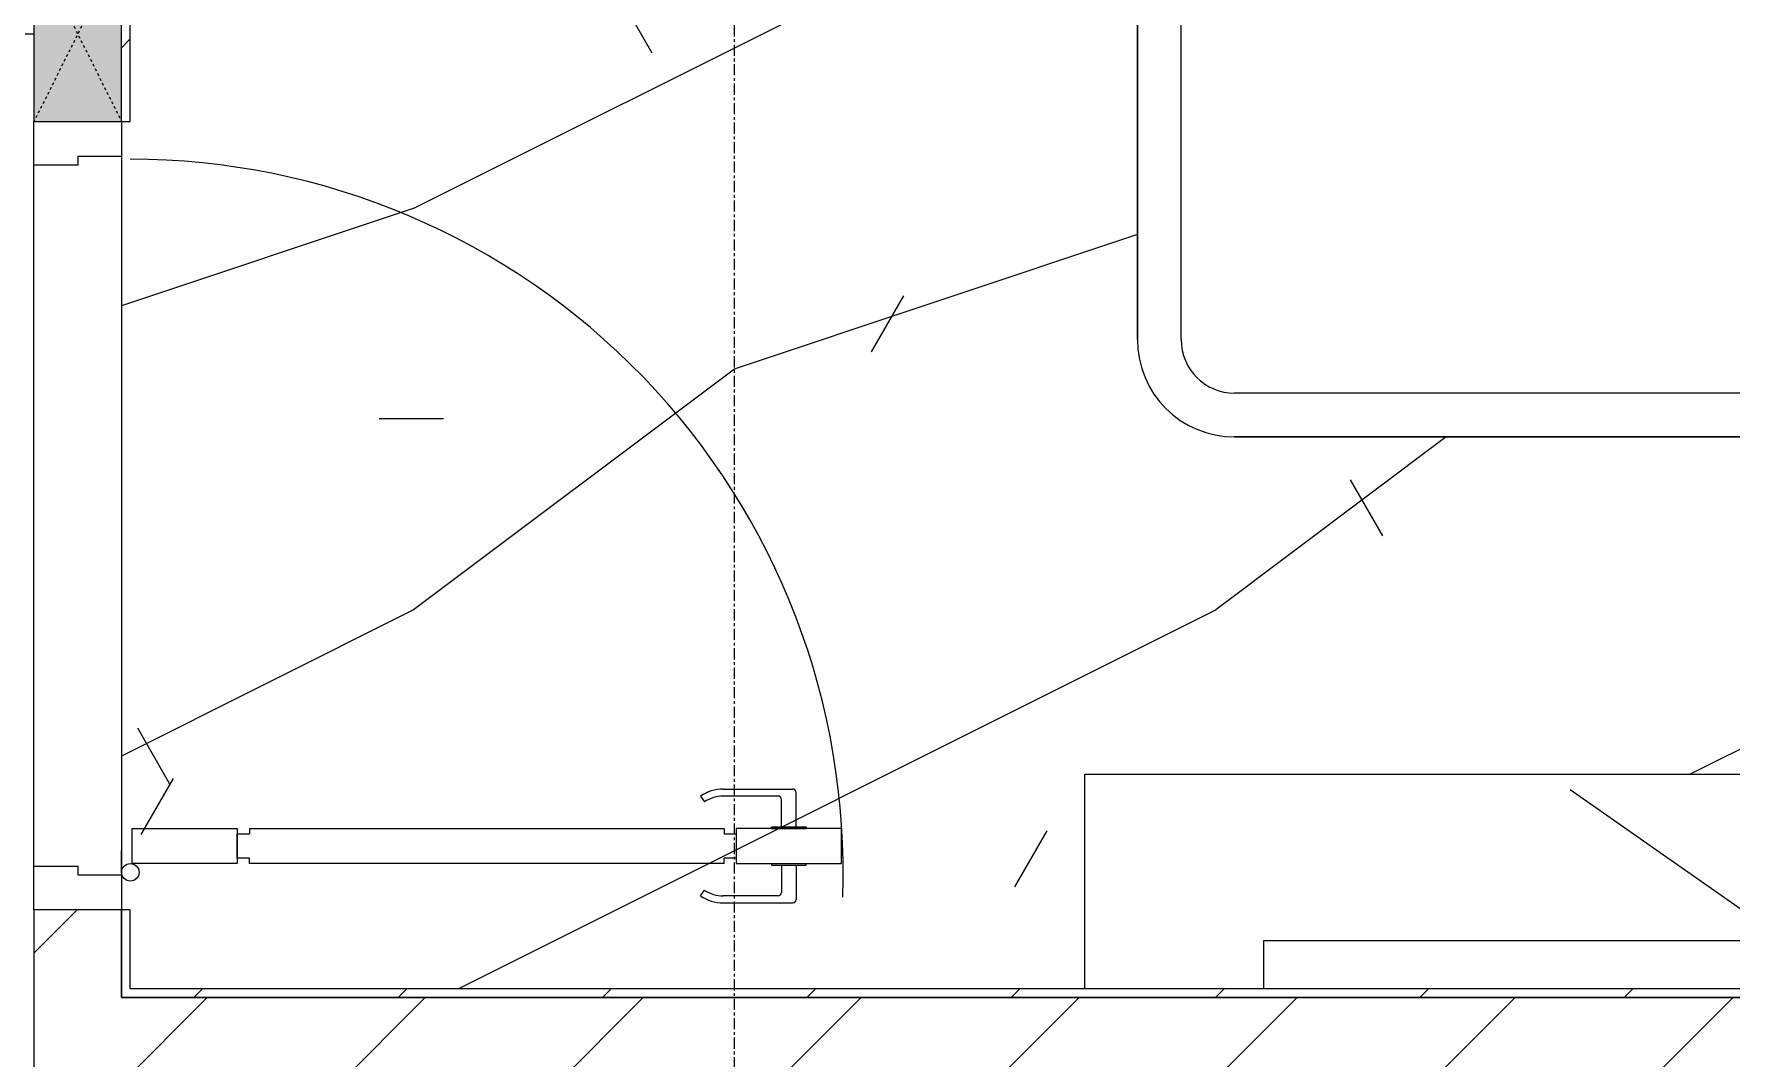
# Model space of a CAD drawing. Header units: millimetres. Extents: x 5357 to 259384, y -16348 to 109893.
# Drawn here: x 38053 to 39991, y 75268 to 76437 of the extents above; entities that cross this region are included whole.
import ezdxf

# ---------------------------------------------------------------- set-up
doc = ezdxf.new("R2010")
doc.units = ezdxf.units.MM
doc.linetypes.add('Dash', pattern=[6, 3, -3])
doc.linetypes.add('Grid Line', pattern=[22.225, 12.7, -3.175, 3.175, -3.175])
for name, color, linetype, lineweight in [('0-1', 7, 'Continuous', 5), ('A-DETL-GENF-1', 53, 'Continuous', 9), ('A-DOOR-1', 254, 'Continuous', 9), ('A-DOOR-2', 53, 'Continuous', 9), ('A-FLOR-1', 53, 'Continuous', 9), ('A-FLOR-PATT-1', 10, 'Continuous', 9), ('A-WALL-1', 9, 'Continuous', 18), ('A-WALL-2', 53, 'Continuous', 9), ('A-WALL-PATT-1', 10, 'Continuous', 9), ('A-WALL-PATT-2', 53, 'Continuous', 9), ('I-FURN-1', 254, 'Continuous', 9), ('I-WALL-1', 9, 'Continuous', 18), ('S-COLS-2', 9, 'Continuous', 18), ('S-COLS-3', 53, 'Continuous', 9), ('S-COLS-4', 254, 'Continuous', 9), ('S-COLS-HDLN-1', 53, 'Dash', 9), ('S-GRID-1', 1, 'Grid Line', 9)]:
    doc.layers.add(name, color=color, linetype=linetype, lineweight=lineweight)
pattern_1 = [(45, (0, 0), (-124.4508, 124.4508), [])]
pattern_2 = [(45, (0, 0), (-116.67262, 116.67262), [])]

# ---------------------------------------------------------------- blocks, each defined once
blk = doc.blocks.new('DOOR_CW_01 CANH MO-PANEL KINH - DIW_01-900x2200-CỬA GỖ VÂN LAMINATE-553375-TKCS_MB CẢNH QUAN CÂY XANH')
at = {"layer": 'A-DETL-GENF-1'}
for p, q in [((-397, -182), (-397, -62)), ((-397, -62), (-357, -62)), ((-357, -62), (-357, -182)), ((-357, -182), (-397, -182)), ((-391, -196), (-391, -182)), ((-391, -182), (-363, -182)), ((-363, -182), (-363, -196)), ((-397, -196), (-391, -196)), ((-397, -738), (-397, -196)), ((-357, -196), (-363, -196)), ((-357, -196), (-357, -738)), ((-433.9, -711.2), (-427.3, -715.8)), ((-320.1, -711.2), (-326.7, -715.8)), ((-442, -737), (-442, -816.5)), ((-434, -799.5), (-434, -737)), ((-397, -738), (-391, -738)), ((-357, -752), (-397, -752)), ((-397, -752), (-397, -872)), ((-391, -752), (-391, -738)), ((-363, -752), (-391, -752)), ((-357, -738), (-363, -738)), ((-363, -738), (-363, -752)), ((-357, -872), (-357, -752)), ((-320, -799.5), (-320, -737)), ((-312, -737), (-312, -816.5)), ((-399, -792.2), (-399, -831.8)), ((-397, -792.2), (-399, -792.2)), ((-397, -792.2), (-397, -831.8)), ((-357, -792.2), (-357, -831.8)), ((-357, -792.2), (-355, -792.2)), ((-355, -792.2), (-355, -831.8)), ((-399, -803.5), (-430, -803.5)), ((-355, -803.5), (-324, -803.5)), ((-399, -820.5), (-438, -820.5)), ((-399, -831.8), (-397, -831.8)), ((-355, -831.8), (-357, -831.8)), ((-355, -820.5), (-316, -820.5)), ((-397, -872), (-357, -872))]:
    blk.add_line(p, q, dxfattribs=at)
blk.add_circle((-407, -60), 10, dxfattribs=at)
for centre, radius, start, end in [((-407, -60), 814, 268, 0), ((-397, -737), 45, 145, 180), ((-397, -737), 37, 145, 180), ((-357, -737), 37, 0, 35), ((-357, -737), 45, 360, 35), ((-430, -799.5), 4, 180, 270), ((-324, -799.5), 4, 270, 0), ((-438, -816.5), 4, 180, 270), ((-316, -816.5), 4, 270, 0)]:
    blk.add_arc(centre, radius, start, end, dxfattribs=at)
at = {"layer": 'A-DOOR-2'}
for p, q in [((-450, -50), (-450, 50)), ((-450, 50), (-400, 50)), ((-400, 50), (-400, 0)), ((400, 0), (400, 50)), ((400, 50), (450, 50)), ((450, 50), (450, -50)), ((-410, 0), (-410, -50)), ((-400, 0), (-410, 0)), ((410, 0), (400, 0)), ((410, -50), (410, 0)), ((-410, -50), (-450, -50)), ((-407, -50), (-382, -50)), ((450, -50), (410, -50))]:
    blk.add_line(p, q, dxfattribs=at)
blk = doc.blocks.new('G1_SOF - BO TRU - 100x200-V111-TKCS_MB CẢNH QUAN CÂY XANH')
at = {"layer": 'S-COLS-3'}
blk.add_hatch(color=256, dxfattribs=at).paths.add_polyline_path([(0, -100), (50, -100), (50, 100), (-50, 100), (-50, -100)])
at = {"layer": 'S-COLS-2'}
for p, q in [((50, 100), (-50, 100)), ((-50, 100), (-50, -100)), ((50, -100), (50, 100))]:
    blk.add_line(p, q, dxfattribs=at)
at = {"layer": 'S-COLS-HDLN-1'}
for p, q in [((50, 100), (-50, -100)), ((-50, 100), (50, -100))]:
    blk.add_line(p, q, dxfattribs=at)
blk = doc.blocks.new('GIUONG NGU-2TAB-1600x2000 - GIUONG NGU-2TAB-1600x2000-842839-TKCS_MB CẢNH QUAN CÂY XANH')
at = {"layer": 'I-FURN-1'}
for p, q in [((458.5, -50), (458.5, -1938.9)), ((458.5, -1938.9), (458.5, -50)), ((508.5, -1938.9), (508.5, -100)), ((1997.1, -2000), (569.6, -2000)), ((569.6, -2050), (1997.1, -2050)), ((1997.1, -2050), (569.6, -2050))]:
    blk.add_line(p, q, dxfattribs=at)
for radius in [111.1, 111.1, 61.1]:
    blk.add_arc((569.6, -1938.9), radius, 180, 270, dxfattribs=at)
blk = doc.blocks.new('RES_BAN AN - RES_BAN AN-V114-TKCS_MB CẢNH QUAN CÂY XANH')
at = {"layer": 'I-FURN-1'}
for p, q in [((0, 250), (1600, 250)), ((0, 5), (0, 250)), ((1600, 250), (1600, 5))]:
    blk.add_line(p, q, dxfattribs=at)
blk = doc.blocks.new('KE TIVI-2 - KE TIVI-2-V115-TKCS_MB CẢNH QUAN CÂY XANH')
at = {"layer": 'I-FURN-1'}
for p, q in [((0, 60), (-245.7, 232.1)), ((213, 209.1), (0, 60)), ((-595.6, 60), (595.6, 60)), ((-595.6, 5), (-595.6, 60)), ((595.6, 60), (595.6, 5))]:
    blk.add_line(p, q, dxfattribs=at)
blk = doc.blocks.new('NCV_TKTC_TANG 1_rvt-1-TKCS_MB CẢNH QUAN CÂY XANH')
at = {"layer": 'A-FLOR-PATT-1'}
h = blk.add_hatch(dxfattribs=at)
h.set_pattern_fill('FP_5', color=256, style=0, pattern_type=2)
h.set_pattern_definition([(0, (0, 0), (1788.16, 447.04), [73.762, -1267.358, 73.762, -1267.358, -7152.64]), (0, (0, 0), (1788.16, 447.04), [-2682.24, 73.762, -2608.478, 73.762, -1267.358, -3129.28]), (0, (0, 0), (1788.16, 447.04), [-6705.6, 73.762, -820.318, 73.762, -2161.438]), (120, (670.56, 223.5), (-1281.228, 1325.072), [73.762, -1267.358, 73.762, -8419.998]), (120, (670.56, 223.5), (-1281.228, 1325.072), [-1414.882, -1267.358, 73.762, -2608.478, -4470.4]), (120, (670.56, 223.5), (-1281.228, 1325.072), [-5364.48, 73.762, -1267.358, 73.762, -3055.518]), (120, (670.56, 223.5), (-1281.228, 1325.072), [-6779.362, -820.318, 73.762, -2161.438]), (240, (894.1, 1117.6), (-506.932, -1772.112), [73.762, -1267.358, 73.762, -8419.998]), (240, (894.1, 1117.6), (-506.932, -1772.112), [-1414.882, -1267.358, 73.762, -2608.478, -4470.4]), (240, (894.1, 1117.6), (-506.932, -1772.112), [-5364.48, 73.762, -1267.358, 73.762, -3055.518]), (240, (894.1, 1117.6), (-506.932, -1772.112), [-6779.362, -820.318, 73.762, -2161.438])])
h.paths.add_polyline_path([(41702.6, 75336.9), (41752.6, 75337.4), (41752.6, 75346.9), (42442.6, 75346.9), (42442.6, 76526.9), (41892.6, 76526.9), (41892.6, 78026.9), (41412.3, 78026.9), (41412.3, 77576.6), (40962.3, 77576.6), (40962.3, 76088), (40958.5, 76059.3), (40947.4, 76032.5), (40929.8, 76009.5), (40906.7, 75991.8), (40879.9, 75980.7), (40851.2, 75976.9), (39423.7, 75976.9), (39395, 75980.7), (39368.2, 75991.8), (39345.2, 76009.5), (39327.5, 76032.5), (39316.4, 76059.3), (39312.6, 76088), (39312.6, 77576.6), (38862.6, 77576.6), (38862.6, 78026.9), (38662.6, 78026.9), (38662.6, 77876.9), (38162.6, 77876.9), (38162.6, 76337), (38152.6, 76336.9), (38152.6, 75437), (38162.6, 75437), (38162.6, 75346.9), (39252.6, 75346.9), (39252.6, 75592), (40852.6, 75592), (40852.6, 75346.9), (40952.6, 75346.9), (40952.6, 75336.9), (41670.2, 75336.9)])
h = blk.add_hatch(dxfattribs=at)
h.set_pattern_fill('FP_4', color=256, style=0, pattern_type=2)
h.set_pattern_definition([(216.87, (366.52, 916.3), (2748.89673, 1832.6049), [458.15, -4123.35]), (206.565, (916.3, 641.4), (-916.3012, -916.2996), [1024.455, -1024.455]), (198.435, (916.3, 183.26), (-1832.5985, -916.3019), [579.52, -2318.076])])
h.paths.add_polyline_path([(41702.6, 75336.9), (41752.6, 75337.4), (41752.6, 75346.9), (42442.6, 75346.9), (42442.6, 76526.9), (41892.6, 76526.9), (41892.6, 78026.9), (41412.3, 78026.9), (41412.3, 77576.6), (40962.3, 77576.6), (40962.3, 76088), (40958.5, 76059.3), (40947.4, 76032.5), (40929.8, 76009.5), (40906.7, 75991.8), (40879.9, 75980.7), (40851.2, 75976.9), (39423.7, 75976.9), (39395, 75980.7), (39368.2, 75991.8), (39345.2, 76009.5), (39327.5, 76032.5), (39316.4, 76059.3), (39312.6, 76088), (39312.6, 77576.6), (38862.6, 77576.6), (38862.6, 78026.9), (38662.6, 78026.9), (38662.6, 77876.9), (38162.6, 77876.9), (38162.6, 76337), (38152.6, 76336.9), (38152.6, 75437), (38162.6, 75437), (38162.6, 75346.9), (39252.6, 75346.9), (39252.6, 75592), (40852.6, 75592), (40852.6, 75346.9), (40952.6, 75346.9), (40952.6, 75336.9), (41670.2, 75336.9)])
at = {"layer": 'A-WALL-PATT-1'}
h = blk.add_hatch(dxfattribs=at)
h.set_pattern_fill('FP_2', color=256, style=0, pattern_type=2)
h.set_pattern_definition(pattern_1)
h.paths.add_polyline_path([(38152.6, 73436.9), (38152.6, 74337), (38052.6, 74337), (38052.6, 73436.9)])
h.paths.add_polyline_path([(38152.6, 75137), (38152.6, 75437), (38052.6, 75437), (38052.6, 75137), (38102.6, 75137)])
h = blk.add_hatch(dxfattribs=at)
h.set_pattern_fill('FP_2', color=256, style=0, pattern_type=2)
h.set_pattern_definition(pattern_1)
h.paths.add_polyline_path([(39551.9, 75236.9), (40052.6, 75236.9), (40052.6, 75336.9), (38152.6, 75336.9), (38152.6, 75236.9), (39249.3, 75236.9)])
at = {"layer": 'A-WALL-PATT-2'}
h = blk.add_hatch(dxfattribs=at)
h.set_pattern_fill('FP_10', color=256, style=0, pattern_type=2)
h.set_pattern_definition(pattern_2)
h.paths.add_polyline_path([(38162.6, 75346.9), (38162.6, 75437), (38152.6, 75437), (38152.6, 75346.9)])
h.paths.add_polyline_path([(38162.6, 76337), (38162.6, 77876.9), (38152.6, 77876.9), (38152.6, 76337)])
h = blk.add_hatch(dxfattribs=at)
h.set_pattern_fill('FP_10', color=256, style=0, pattern_type=2)
h.set_pattern_definition(pattern_2)
h.paths.add_polyline_path([(41852.6, 75336.9), (42452.6, 75336.9), (42452.6, 75346.9), (41752.6, 75346.9), (41752.6, 75336.9)])
h.paths.add_polyline_path([(40459.7, 75336.9), (40952.6, 75336.9), (40952.6, 75346.9), (38152.6, 75346.9), (38152.6, 75336.9), (40052.6, 75336.9)])
at = {"layer": 'A-FLOR-1'}
for p, q in [((38052.6, 75487), (38052.6, 76287)), ((38152.6, 76297), (38152.6, 75477))]:
    blk.add_line(p, q, dxfattribs=at)
at = {"layer": 'A-WALL-1'}
for p, q in [((38042.6, 76436.9), (38052.6, 76436.9)), ((38152.6, 75336.9), (38152.6, 75346.9)), ((40052.6, 75336.9), (38152.6, 75336.9))]:
    blk.add_line(p, q, dxfattribs=at)
at = {"layer": 'A-WALL-2'}
for p, q in [((38052.6, 75487), (38052.6, 76287)), ((38152.6, 76297), (38152.6, 75477)), ((38052.6, 75437), (38052.6, 75137)), ((38152.6, 75346.9), (38152.6, 75437)), ((38152.6, 75437), (38152.6, 75346.9))]:
    blk.add_line(p, q, dxfattribs=at)
at = {"layer": 'I-WALL-1'}
for p, q in [((38162.6, 76337), (38162.6, 77876.9)), ((38152.6, 76337), (38162.6, 76337)), ((38162.6, 75437), (38152.6, 75437)), ((38162.6, 75346.9), (38162.6, 75437)), ((38152.6, 75346.9), (38152.6, 75336.9)), ((38152.6, 75336.9), (40052.6, 75336.9)), ((40952.6, 75346.9), (38162.6, 75346.9))]:
    blk.add_line(p, q, dxfattribs=at)
at = {"layer": 'A-DOOR-1', "rotation": 89.99999999999908}
blk.add_blockref('DOOR_CW_01 CANH MO-PANEL KINH - DIW_01-900x2200-CỬA GỖ VÂN LAMINATE-553375-TKCS_MB CẢNH QUAN CÂY XANH', (38102.6, 75887), dxfattribs=at)
at = {"layer": 'I-FURN-1'}
for name, p in [('GIUONG NGU-2TAB-1600x2000 - GIUONG NGU-2TAB-1600x2000-842839-TKCS_MB CẢNH QUAN CÂY XANH', (38854.1, 78026.9)), ('RES_BAN AN - RES_BAN AN-V114-TKCS_MB CẢNH QUAN CÂY XANH', (39252.6, 75342)), ('KE TIVI-2 - KE TIVI-2-V115-TKCS_MB CẢNH QUAN CÂY XANH', (40052.6, 75342))]:
    blk.add_blockref(name, p, dxfattribs=at)
at = {"layer": 'S-COLS-4'}
blk.add_blockref('G1_SOF - BO TRU - 100x200-V111-TKCS_MB CẢNH QUAN CÂY XANH', (38102.6, 76436.9), dxfattribs=at)

msp = doc.modelspace()

# ---------------------------------------------------------------- linework, layer by layer
at = {"layer": 'S-GRID-1'}
msp.add_line((38852.6, 20960.6), (38852.6, 80482.7), dxfattribs=at)

# ---------------------------------------------------------------- block references
at = {"layer": '0-1'}
msp.add_blockref('NCV_TKTC_TANG 1_rvt-1-TKCS_MB CẢNH QUAN CÂY XANH', (0, 0), dxfattribs=at)

doc.saveas('drawing.dxf')
